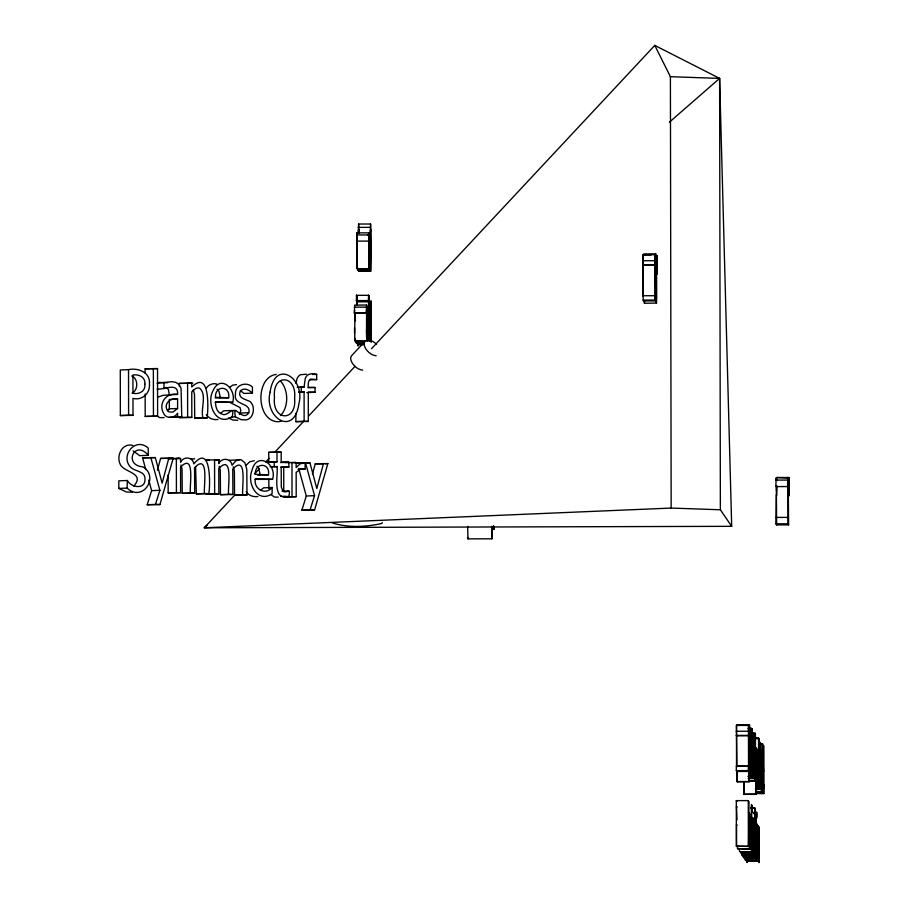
<?xml version="1.0" encoding="UTF-8"?>
<svg xmlns="http://www.w3.org/2000/svg" width="908" height="908" viewBox="0 0 908 908"><rect width="100%" height="100%" fill="white"/><g stroke="black" fill="none" stroke-linecap="round" stroke-linejoin="round"><path stroke-width="1.36" d="M757.669 763.469L758.146 785.772L758.055 749.781L758.282 764.332L758.044 754.514L757.828 759.86M758.702 836.733L759.02 826.791L759.043 862.566L758.861 838.073M354.994 319.117L354.994 313.805M492.25 527.287L491.954 538.807L467.972 538.875L467.643 526.424M754.083 747.443L753.776 756.489L753.64 738.125L754.071 745.23M368.455 333.281L368.024 306.961L368.308 340.636M370.373 339.342L370.203 311.092L370.078 340.5L369.647 310.275M643.057 254.717L643.102 295.747L655.088 295.713L655.043 254.683L643.057 254.717L643.261 295.974M736.479 725.265L736.524 766.295L748.51 766.261L748.464 725.231L736.479 725.265L736.887 766.829M757.306 776.056L757.408 749.804L757.397 783.876L757.045 749.259L756.75 775.239L756.546 748.533L756.205 748.033L756.001 772.992L755.547 747.08L755.955 794.352L743.97 794.386L743.936 781.527M369.533 243.401L369.738 234.116L369.579 268.813L357.446 268.632L369.579 268.813M749.52 724.868L737.398 724.709L749.52 724.868L749.157 781.731L737.171 781.765L737.092 771.857M737.171 781.765L737.239 770.665M749.157 781.731L749.384 724.675M756.988 757L756.818 783.036L756.387 748.305L755.955 794.352M743.97 794.386L744.083 781.822M776.351 494.519L775.897 523.825L776.635 524.903L788.621 524.869L788.133 477.756L787.838 486.552M760.382 768.089L760.632 743.141L760.927 789.041L755.604 789.052M354.563 327.765L354.551 333.225M366.526 328.991L366.628 305.054L354.642 305.088L354.381 313.317L366.378 313.294L366.65 309.923L366.741 340.954L366.367 329.763M368.761 256.794L368.875 232.857L356.889 232.891L356.617 241.119L368.614 241.097L368.886 237.726L369.057 268.654L368.603 257.566M368.285 333.293L367.808 340.602M788.621 524.869L787.883 523.791L788.133 483.033L787.849 486.563L775.852 486.586L776.147 477.79L776.363 479.991M370.226 234.684L367.547 234.673L370.226 234.684L370.612 229.259L370.668 271.288L358.683 271.322L358.456 269.653M750.224 824.657L750.473 815.123L750.212 819.822M757.976 829.878L758.237 825.531L758.577 861.079L746.444 860.886L758.43 860.852M763.639 784.66L763.344 788.348L763.253 757.385L763.356 793.376L763.651 784.671M356.628 241.131L356.901 237.76L356.992 268.791L356.889 232.891M354.392 313.328L354.585 310.105M747.307 859.865L747.057 862.6L746.751 859.286M757.987 834.736L758.214 830.945L758.384 836.983M358.297 232.891L358.626 229.293L358.853 232.414M745.559 857.912L745.332 860.216L745.162 858.764M644.635 301.138L644.419 303.261L656.484 303.068L656.473 256.056L656.416 303.227M358.036 268.689L357.888 270.221L369.874 270.187L369.545 246.318M356.322 340.67L356.061 342.872L355.822 340.636M358.217 233.481L358.592 224.038L370.589 224.004L371.19 248.406L370.668 271.288M370.214 234.661L370.589 224.004M468.131 537.502L467.972 538.875M743.595 856.028L743.414 857.413L743.266 855.438M368.614 241.085L368.875 232.857M366.367 313.283L366.628 305.054M742.324 854.61L742.188 855.62L742.029 853.702M737.739 847.947L737.568 848.878L737.33 845.802M358.251 345.494L358.138 346.061L357.934 343.065M358.91 270.198L358.683 271.322M368.796 340.33L368.546 299.969L368.421 300.582L356.424 300.605L356.56 300.003L356.731 304.191M368.943 301.354L369.068 300.741L369.261 309.719L368.557 294.986L368.421 300.571M354.914 340.318L354.744 340.988L354.824 312.897L366.809 312.863M239.394 414.513L240.847 410.677L240.03 407.556L230.223 402.584M252.435 393.119C249.655 390.451 245.001 387.489 241.188 390.156L240.121 391.62C237.612 398.521 246.136 399.27 250.233 401.676C254.376 405.558 254.308 412.811 250.892 417.147A13.053 9.466 87.6 0 1 246 419.905L241.267 419.712L235.433 416.863C232.584 401.597 241.233 420.54 247.646 414.161L248.769 412.697C251.709 402.221 232.936 405.751 235.501 394.333C234.514 385.174 246.068 381.008 252.424 386.967L252.435 393.119L243.957 393.459L240.382 390.576M756.489 857.72L756.33 858.457L755.989 813.386L756.489 857.72L744.503 857.754L744.344 858.491L744.185 856.755M295.951 383.414L297.018 378.761A9.307 6.742 87.6 0 1 300.582 374.686L306.393 374.244M356.424 300.605L356.572 295.021L356.889 305.156M157.413 470.299L160.591 458.415L173.201 458.222L159.933 504.553L147.209 504.746L151.636 490.638L148.73 480.128M168.854 458.075L162.135 483.147L155.313 457.598L142.556 457.791L145.825 469.618M312.431 474.339L315.258 463.784L327.867 463.591L314.599 509.921L301.876 510.114L306.302 496.006L298.675 468.414M323.52 463.432L316.801 488.515L309.98 462.966L295.179 463.091M147.209 504.746L155.461 504.405L159.887 490.297L150.807 457.439M301.876 510.114L310.127 509.763L314.554 495.654L305.474 462.808M382.313 522.577L381.825 523.462C365.947 527.083 347.877 527.889 332.351 522.917M206.173 388.34C208.307 384.799 212.631 382.892 216.649 383.993M246.011 465.373L249.677 461.797L254.308 460.719M739.68 851.568L739.362 850.342M365.311 341.011L351.861 355.414A9.795 5.573 43 0 0 352.94 364.097A9.795 5.573 43 0 0 362.701 370.135M235.195 494.644L204.255 527.775L731.689 526.322L719.613 78.406L654.781 45.4L371.508 348.695M254.524 473.942L259.359 468.766M266.123 461.525L269.029 458.415M274.829 452.207L303.828 421.153M308.663 415.978L355.073 366.287M167.356 410.7L169.353 408.838L177.605 408.486L177.593 398.998L170.715 399.293M177.605 408.486L172.917 412.096L169.002 411.88L167.526 410.711C162.997 403.742 170.659 397.591 177.593 398.998M235.637 410.405L223.765 410.779L220.576 413.276M255.034 479.379L272.559 479.356C277.383 463.523 256.453 450.913 251.891 470.741C246.613 483.397 257.543 503.724 272.116 493.759L272.105 487.483L263.604 487.823L260.403 490.309M229.769 387.239L232.709 385.162L236.5 384.572M207.455 524.972L204.255 527.775L671.16 508.071L720.362 509.774L731.689 526.322M669.355 122.217L719.613 78.406L720.362 509.774M133.851 486.086C145.359 472.75 124.339 472.83 120.287 464.442C115.952 455.964 122.137 442.491 132.84 445.431M280.447 415.626C288.96 407.034 288.608 389.714 280.424 380.997M132.023 393.198C138.322 390.258 138.413 378.647 131.773 375.98M158.264 396.944L163.19 395.298L177.582 394.413C178.649 381.746 163.928 389.929 157.118 389.112M279.414 421.641L281.31 420.949M157.107 383.267L171.555 381.678L175.868 382.381L179.035 384.481L181.055 388.193L181.77 417.044L169.365 417.249M191.134 458.903L194.698 458.824M229.349 460.231L241.165 459.8L244.842 462.66L246.806 469.243L246.987 494.962L234.559 495.166L234.377 471.036L233.277 466.791M239.633 459.573L235.728 460.935L232.051 465.225C231.109 458.075 221.575 457.314 218.76 463.591L218.749 459.8L206.32 460.004L209.112 460.106M177.23 458.358L179.08 458.109M215.446 459.686L219.373 459.857M189.068 383.108L192.768 383.142M164.2 417.589L159.808 417.669L157.095 416.023M159.036 382.438L167.617 382.733M276.225 374.436C254.876 377.104 256.113 421.755 278.381 421.732M177.582 394.413C166.675 392.018 158.253 403.05 163.315 412.754C165.608 419.212 174.359 418.565 177.616 413.265L177.616 416.908L172.123 417.135M278.291 497.096L274.443 497.062L270.72 494.417M218.034 419.496C213.618 420.2 208.863 418.509 206.32 414.729M257.872 496.528C253.457 497.232 248.69 495.552 246.159 491.761M132.477 492.193L126.371 491.988L118.835 488.436L118.823 480.843L127.381 480.502C130.911 487.517 145.235 489.991 144.996 479.401C145.632 470.877 134.997 471.751 130.57 467.189C119.833 455.702 135.462 436.521 148.231 448.087L148.254 455.339L139.662 455.668L133.079 450.856M237.748 420.256L233.016 420.052L228.373 417.907M145.121 372.995L145.11 368.796L157.538 368.591L157.617 416.216L145.189 416.42L145.155 394.004M128.527 369.635L120.276 369.976L120.355 415.558L132.999 415.353L132.977 398.374C142.011 400.848 150.342 393.187 149.434 384.095C150.705 372.428 138.22 367.57 128.527 369.635L128.607 415.206L120.355 415.558M157.538 368.591L145.11 368.796M312.545 374.527L316.676 374.346L316.688 379.612L309.81 379.907M179.33 386.15L179.33 383.414L191.758 383.21L191.77 387.001C210.951 368.512 207.966 411.96 207.149 417.93L194.721 418.134L194.505 394.265L193.256 389.85M191.758 383.21L179.33 383.414M297.132 387.183L304.078 387.103L305.27 378.409A9.307 6.742 87.6 0 1 308.834 374.334L312.386 373.653L316.676 374.346M299.946 387.273L304.078 387.103M308.152 387.773L315.031 387.489L315.042 392.256L306.779 392.608M298.516 391.893L304.089 391.881L304.135 421.289L295.883 421.641L295.872 413.242M298.584 392.108L304.089 391.881M215.139 397.942L228.646 397.772C230.677 385.548 214.685 384.969 215.514 397.318L228.646 397.772M232.72 402.323L215.514 401.722C215.457 406.421 216.774 412.516 221.927 414.025C227.965 417.669 234.832 402.834 232.278 416.715C216.07 427.327 206.025 403.3 213.039 390.622C220.61 373.926 236.761 389.226 232.72 402.323L215.207 402.346M145.189 416.42L157.617 416.216M240.507 413.049L248.769 412.697M191.815 417.396L179.387 417.601L191.815 417.396L191.77 391.87L195.004 388.999A9.818 7.116 87.6 0 1 199.624 388.17C207.342 394.912 200.316 409.111 202.972 417.782L194.721 418.134M231.302 417.033L235.433 416.863M315.042 392.256L308.266 392.029L308.311 421.437L295.883 421.641M276.997 451.991L277.008 461.82L265.93 462.07L268.757 462.172L268.745 452.343L281.174 452.139L281.185 461.968L288.88 462.229L288.88 467.007L280.629 467.359M281.174 452.139L268.745 452.343M155.313 457.598L142.556 457.791M173.201 458.222L160.591 458.415M180.533 458.472L168.105 458.676L180.533 458.472L180.544 462.274C183.359 455.986 192.893 456.747 193.835 463.897C211.916 442.241 210.111 488.311 208.772 493.646L196.344 493.839L195.606 466.553M216.002 459.913L218.749 459.8M268.757 462.172L277.008 461.82M280.617 462.581L288.88 462.229M285.089 462.626L296.144 462.49L296.156 467.563L300.128 463.772L305.122 462.978L305.133 468.982L298.028 469.266M293.386 462.603L296.144 462.49M309.98 462.966L297.222 463.159M322.374 463.818L315.258 463.784M325.121 463.704L327.867 463.591M270.073 466.678L277.019 466.599C278.427 473.692 271.424 502.079 288.937 496.12C290.674 486.847 287.495 493.668 283.035 491.307L281.298 487.006L281.196 466.746L288.88 467.007M271.515 466.826L277.019 466.599M257.6 475.066L268.484 474.805C270.505 462.581 254.524 462.002 255.352 474.351L268.484 474.805M118.835 488.436L127.086 488.084C142.579 502.669 159.649 476.814 142.976 466.871C122.773 465.191 134.827 438.961 148.254 455.339M151.636 490.638L159.887 490.297M168.139 475.088L168.162 492.862L180.601 492.658L180.556 467.132C196.014 451.276 188.864 489.435 190.51 493.01L182.247 493.35L182.077 469.22L180.976 464.975M180.601 492.658L168.162 492.862M196.344 493.839L204.595 493.498C203.017 489.855 210.043 451.605 194.55 467.711L194.687 493.146L182.247 493.35M218.817 493.986L206.377 494.19L218.817 493.986L218.771 468.46C234.23 452.604 227.079 490.763 228.725 494.338L220.474 494.678L220.292 470.537L219.191 466.303M282.048 491.228L288.926 490.944M234.559 495.166L242.811 494.826C241.244 491.171 248.259 452.933 232.766 469.039L232.902 494.474L220.474 494.678M280.685 496.46L286.179 496.233M296.201 496.676L283.773 496.88L296.201 496.676L296.156 472.398L300.979 468.812L305.133 468.982M306.302 496.006L314.554 495.654M358.217 227.375L370.203 227.352M356.617 234.968L368.603 234.934M655.599 253.593L655.769 271.526L655.78 253.854L643.795 253.888M643.182 254.898L651.172 254.876M642.819 260.721L654.816 260.687M642.83 264.886L654.816 264.852M643.046 265.204L655.031 265.17M356.424 295.338L368.41 295.316M642.898 300.083L654.884 300.049L655.462 300.9L643.477 300.934L642.887 295.429M356.696 301.842L368.682 301.808M354.37 307.165L366.355 307.131M355.425 338.468L355.437 341.158L364.755 341.136M364.902 341.351L355.437 341.158M363.472 343.156L356.81 343.167L363.62 343.372M363.995 343.916L357.332 343.939L362.814 344.143M363.041 344.484L357.718 344.495L363.2 344.7M776.726 480.253L776.715 477.517L788.7 477.483L788.87 495.416L788.7 477.483M789.007 477.926L789.177 495.859L789.177 478.187L776.715 477.517M775.841 480.094L787.826 480.06M775.886 517.424L787.872 517.39M775.897 523.825L787.883 523.791M491.512 529.387L494.179 529.375L494.168 526.617M736.604 725.447L748.589 725.413L748.884 771.448L736.899 771.482L736.32 770.631L736.309 765.977L748.51 766.261M748.022 728.534L752.176 728.749L752.63 757.499M736.24 731.269L748.237 731.235M750.803 732.688L753.47 732.688L754.026 735.049L753.708 778.496L748.385 778.508M752.596 733.255L755.411 733.471L755.49 781.096L748.839 781.118M752.743 733.482L755.411 733.471M736.252 735.435L748.237 735.401M736.467 735.752L748.453 735.718M754.548 738.056L758.691 738.272L758.782 785.897L756.114 785.908M754.696 738.283L758.691 738.272M754.923 738.613L759.077 738.817L759.156 786.442L756.489 786.453M759.848 743.845L762.663 744.061L762.743 791.685L756.08 791.708M759.996 744.072L762.663 744.061M736.32 770.631L748.305 770.597L748.884 771.448M748.113 776.158L752.255 776.374L748.26 776.385M748.669 776.976L752.811 777.18L748.816 777.191M748.226 778.27L753.708 778.496M748.68 780.891L755.49 781.096M737.035 781.561L749.021 781.527M755.967 785.681L758.782 785.897M756.341 786.226L759.156 786.442M755.91 787.554L760.053 787.758L756.058 787.769M755.445 788.814L760.927 789.041M755.933 791.481L762.743 791.685M755.842 793.297L763.98 793.501L755.989 793.524M743.811 794.16L755.796 794.125M736.309 800.629L748.294 800.595L749.009 801.639L748.533 846.404L736.388 846.199L736.309 800.629L737.024 801.673M750.734 807.961L754.889 808.177L754.968 855.801L742.835 855.608L754.968 855.801M750.893 808.188L754.889 808.177M753.856 812.308C760.7 809.3 754.605 827.778 756.523 812.297M754.026 812.558L756.693 812.547M753.481 813.613L756.137 813.613M736.388 846.199L748.533 846.404M750.269 848.923L738.125 848.742L750.269 848.923L750.201 814.737M752.142 851.67L740.156 851.704L752.289 851.886L752.085 817.484L752.289 851.886M752.664 852.43L740.531 852.249L752.664 852.43L752.823 823.079L752.982 828.822M753.175 853.18L741.041 852.987L753.175 853.18L753.129 828.981M753.685 853.929L741.552 853.736L753.685 853.929L753.651 831.433M754.446 855.03L742.46 855.064L754.593 855.257L754.537 821.07L754.207 850.16L753.833 820.038L754.593 855.257M755.694 856.857L743.709 856.891L755.842 857.073L755.411 821.524L755.138 850.512L755.842 857.073M756.614 858.196L744.628 858.23L756.761 858.412L756.546 824.01L756.761 858.412M745.888 860.08L758.032 860.262L746.035 860.296L745.888 857.345M654.781 45.4L670.399 76.692L719.613 78.406M316.688 379.612L310.729 379.022L309.231 380.202L308.391 382.472L308.118 387.239L315.031 387.489M128.607 415.206L132.999 415.353M177.616 416.908L181.77 417.044M202.972 417.782L207.149 417.93M304.135 421.289L308.311 421.437M272.559 479.356L255.352 478.754C253.207 488.856 265.352 495.847 272.105 487.483M127.381 480.502L127.086 488.084M190.51 493.01L194.687 493.146M204.595 493.498L208.772 493.646M228.725 494.338L232.902 494.474M242.811 494.826L246.987 494.962M155.461 504.405L159.933 504.553M310.127 509.763L314.599 509.921M165.665 387.421L168.343 389.26L169.331 394.753M217.069 389.191L218.953 391.212L220.394 398.124M256.907 466.224L258.791 468.256L260.221 475.156M655.043 254.683L655.462 300.9M763.9 745.877L763.98 793.501M757.964 826.076L758.032 860.262M737.035 807.064L736.479 806.247L737.035 819.879M737.046 825.27L736.513 824.487L736.547 846.426M369.522 314.86L369.465 341.317M494.179 529.375L493.419 525.584M358.592 224.038L359.069 233.22M644.419 303.261L644.215 300.627M369.545 250.914L369.806 264.818L369.567 260.403M369.874 270.187L369.567 265.17M357.888 270.221L357.695 268.303M491.954 538.807L491.614 526.368M355.21 312.874L355.403 320.933M357.287 297.858L357.094 295.781L357.264 304.952M268.927 488.595L268.791 479.129M751.166 839.957L751.552 846.404L751.506 804.454L751.574 851.659L751.154 839.945M750.768 742.789L751.03 748.85L750.927 732.415L750.995 775.568L750.916 727.921L750.587 742.596M762.187 783.161L762.357 786.6L762.345 761.301L762.323 792.026L762.584 787.974L762.595 791.47M656.212 293.522L656.405 298.244L656.348 278.166L656.144 283.239M776.488 485.632L776.522 490.853M752.607 753.095L752.437 747.057L752.255 776.374M753.492 829.56L753.334 823.828L753.027 852.964M655.996 287.28L656.03 291.945M776.34 487.562L776.635 524.903M762.005 781.425L762.516 743.845M776.749 485.723L776.783 495.291M753.504 833.93L752.845 817.654L752.516 852.215M760.768 788.802L760.7 749.531L760.439 775.795L759.826 741.961L759.905 787.542M759.985 748.487L760.053 787.758M758.918 738.601L759.009 786.226M758.543 738.045L758.623 785.67M758.543 838.89L758.577 861.079M755.263 733.255L755.342 780.88M754.741 807.961L754.82 855.574M753.47 732.688L753.549 778.258M752.777 754.991L752.811 777.18M752.028 728.522L752.108 776.147M750.144 735.003L750.178 752.811L750.133 727.819L750.36 773.605L749.645 750.507M748.294 765.943L748.305 770.597M748.294 800.595L748.374 846.165M670.399 76.692L671.16 508.071M654.872 295.395L654.884 300.049M371.293 341.272L370.918 300.786L371.134 342.316M369.692 340.364L369.079 295.747L368.943 301.343M369.318 341.102L368.898 313.941L368.943 340.557M368.989 309.322L369.023 314.134M367.57 341.351L367.059 306.552L367.422 341.124M357.865 342.191L357.865 344.722M301.252 387.012L301.263 391.779M291.967 462.342L292.024 496.528M283.716 466.791L283.761 491.41M274.193 461.718L274.193 466.496M214.572 459.652L214.64 493.839M187.581 383.062L187.638 417.249M176.356 458.336L176.413 492.522M169.331 399.35L169.353 408.838M163.985 382.983L163.996 388.828M153.361 368.444L153.441 416.068M376.15 355.732A9.795 5.573 43 0 1 364.142 343.78A9.795 5.573 43 0 1 376.445 344.211M370.657 312.057L371.1 324.406L370.941 305.996L370.657 312.057M657.029 255.681L657.017 273.353L657.029 255.681M657.324 256.124L657.324 273.796L657.324 256.124M749.293 824.691L749.554 843.884L749.509 817.722L749.293 824.691M750.746 758.191L750.995 771.017L750.871 751.597L750.746 758.191M754.514 756.863L754.775 776.056L754.73 749.883L754.514 756.863M757.056 836.03L757.317 855.222L757.272 829.061L757.056 836.03M761.233 766.658L761.494 785.863L761.449 759.69L761.233 766.658M367.842 316.892L368.308 321.58L368.035 311.716L367.842 316.892M755.274 843.68L755.445 852.158L755.66 838.947L755.274 843.68M749.145 822.659L749.565 848.844L749.497 812.762L749.145 822.659M754.366 754.82L754.786 781.016L754.718 744.923L754.366 754.82M756.909 833.998L757.317 860.182L757.261 824.101L756.909 833.998M761.086 764.627L761.494 790.811L761.437 754.73L761.086 764.627M763.038 767.464L763.492 771.925L763.253 762.118L763.038 767.464M294.589 398.192C296.984 422.663 271.867 420.869 274.477 397.488C272.025 372.916 297.256 374.754 294.589 398.192M270.153 391.938C263.433 417.43 294.158 437.565 298.914 403.617C305.599 378.25 274.908 358.172 270.153 391.938M751.972 770.495L751.858 771.425L751.484 731.349L751.824 776.419L751.983 770.506M144.86 384.095C145.847 391.03 139.06 394.889 132.965 393.198L132.931 374.993C138.833 373.948 145.734 377.308 144.86 384.095M752.221 806.032L752.233 811.99L752.221 806.032"/></g></svg>
